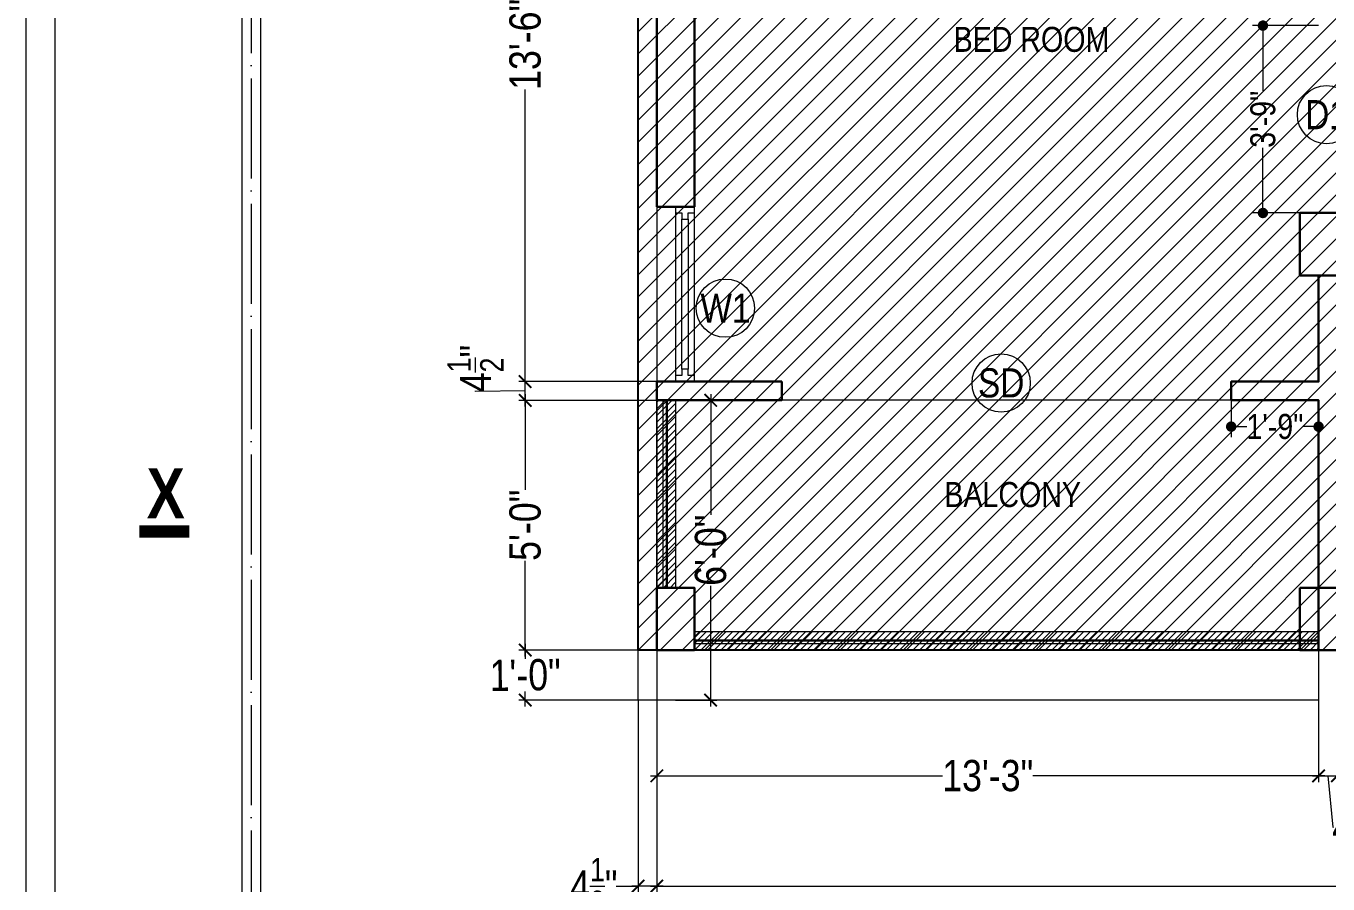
# Model space of a CAD drawing. Header units: millimetres. Extents: x 56222 to 3066687, y -650199 to -121287.
# Drawn here: x 152781.6 to 153094.4, y -174217.8 to -174011.8 of the extents above; entities that cross this region are included whole.
import ezdxf

# ---------------------------------------------------------------- set-up
doc = ezdxf.new("R2010")
doc.units = ezdxf.units.MM
doc.header["$MEASUREMENT"] = 0
doc.header["$PDMODE"] = 35
doc.linetypes.add('ACAD_ISO02W100', pattern=[15, 12, -3])
doc.linetypes.add('ACAD_ISO04W100', pattern=[30, 24, -3, 0, -3])
doc.layers.get('Defpoints').update_dxf_attribs({"color": 220})
for name, color, linetype, lineweight in [('COLUMN', 1, 'Continuous', 30), ('ELEVATION', 250, 'Continuous', 9), ('FIRST FLOOR', 7, 'Continuous', 9), ('FIRST FLOOR ( DIM )', 250, 'Continuous', 9), ('FIRST FLOOR ( DW_RAIL )', 7, 'Continuous', 9), ('FIRST FLOOR ( TEXT )', 7, 'Continuous', 9), ('FIRST FLOOR_( D - W & RAILING )', 251, 'Continuous', 9), ('FIRST FLOOR_( PLine )_', 251, 'Continuous', 30), ('GROUND FLOOR', 7, 'Continuous', 9), ('SECTION', 7, 'Continuous', 9), ('X_SHEET', 7, 'Continuous', 9), ('X~SLAB ( HATCH )', 251, 'Continuous', 9)]:
    doc.layers.add(name, color=color, linetype=linetype, lineweight=lineweight)
doc.layers.add('XX~SLAB ( PLINE )', color=251, linetype='Continuous', plot=False)
doc.styles.add('Cn BT~6', font='swissc.ttf', dxfattribs={"height": 6})
doc.styles.add("Cn_BT_0'-0", font='swissc.ttf')
doc.styles.add('Cn_BT_7', font='swissc.ttf', dxfattribs={"height": 7})
doc.styles.add('Cn_BT_7½', font='swissc.ttf', dxfattribs={"height": 7.5})
doc.styles.add('KATHA', font='swissc.ttf')
doc.dimstyles.new('Cn BT~6', dxfattribs={"dimtxt": 0.18, "dimasz": 2.5, "dimexe": 2.5, "dimexo": 0, "dimgap": 0.09, "dimtad": 0, "dimdec": 3, "dimzin": 3, "dimdsep": 46, "dimlunit": 4, "dimtxsty": 'Cn BT~6', "dimblk": 'DOT', "dimcen": 0.09, "dimdle": 2, "dimclrd": 250, "dimclre": 250, "dimclrt": 5, "dimadec": 0, "dimazin": 0, "dimtfac": 0.75, "dimtdec": 3, "dimtofl": 0, "dimtmove": 0, "dimatfit": 3, "dimfxl": 1, "dimtolj": 1, "dimtzin": 0, "dimlwd": 15, "dimlwe": 15, "dimarcsym": 0})
doc.dimstyles.new('Cn_BT_7½', dxfattribs={"dimtxt": 9, "dimasz": 3, "dimexe": 1.5, "dimexo": 0, "dimgap": 0.09, "dimtad": 0, "dimdec": 3, "dimzin": 3, "dimdsep": 46, "dimlunit": 4, "dimtxsty": 'Cn_BT_7½', "dimblk": 'ARCHTICK', "dimcen": 0.09, "dimdle": 1.5, "dimclrd": 251, "dimclre": 251, "dimclrt": 14, "dimadec": 0, "dimazin": 0, "dimtfac": 0.75, "dimtdec": 3, "dimtofl": 0, "dimtmove": 0, "dimatfit": 3, "dimfxl": 0, "dimtolj": 1, "dimtzin": 0, "dimlwd": 15, "dimlwe": 15, "dimarcsym": 0})

# ---------------------------------------------------------------- blocks, each defined once
blk = doc.blocks.new('_ArchTick')
at = {"color": 0, "linetype": 'ByBlock', "const_width": 0.15}
blk.add_lwpolyline([(-0.5, -0.5), (0.5, 0.5)], dxfattribs=at)
blk = doc.blocks.new('*D44')
at = {"layer": 'Defpoints', "color": 0, "lineweight": 0, "transparency": 16777216}
for p in [(152933.16, -174161.68), (153092.16, -174161.68), (153092.16, -174191.85)]:
    blk.add_point(p, dxfattribs=at)
at = {"layer": 'FIRST FLOOR ( DIM )', "color": 251, "lineweight": 15, "transparency": 16777216}
for p, q in [((152933.16, -174161.68), (152933.16, -174193.35)), ((153092.16, -174161.68), (153092.16, -174193.35)), ((152931.66, -174191.85), (153001.8, -174191.85)), ((153093.66, -174191.85), (153023.52, -174191.85))]:
    blk.add_line(p, q, dxfattribs=at)
at = {"layer": 'FIRST FLOOR ( DIM )', "color": 251, "lineweight": 15, "transparency": 16777216, "xscale": 3, "yscale": 3, "zscale": 3, "rotation": 180}
blk.add_blockref('_ArchTick', (152933.16, -174191.85), dxfattribs=at)
at = {"layer": 'FIRST FLOOR ( DIM )', "color": 251, "lineweight": 15, "transparency": 16777216, "xscale": 3, "yscale": 3, "zscale": 3}
blk.add_blockref('_ArchTick', (153092.16, -174191.85), dxfattribs=at)
at = {"layer": 'FIRST FLOOR ( DIM )', "color": 14, "transparency": 16777216, "insert": (153012.66, -174191.85), "char_height": 7.5, "attachment_point": 5, "style": 'Cn_BT_7½'}
blk.add_mtext('\\A1;13\'-3"', dxfattribs=at)
blk = doc.blocks.new('*D43')
at = {"layer": 'Defpoints', "color": 0, "lineweight": 0, "transparency": 16777216}
for p in [(153092.16, -174161.68), (153096.66, -174161.68), (153096.66, -174191.85)]:
    blk.add_point(p, dxfattribs=at)
at = {"layer": 'FIRST FLOOR ( DIM )', "color": 251, "lineweight": 15, "transparency": 16777216}
for p, q in [((153092.16, -174161.68), (153092.16, -174193.35)), ((153096.66, -174161.68), (153096.66, -174193.35)), ((153090.66, -174191.85), (153098.16, -174191.85)), ((153094.41, -174191.85), (153095.56, -174204.22)), ((153095.56, -174204.22), (153095.74, -174204.22))]:
    blk.add_line(p, q, dxfattribs=at)
at = {"layer": 'FIRST FLOOR ( DIM )', "color": 251, "lineweight": 15, "transparency": 16777216, "xscale": 3, "yscale": 3, "zscale": 3, "rotation": 180}
blk.add_blockref('_ArchTick', (153092.16, -174191.85), dxfattribs=at)
at = {"layer": 'FIRST FLOOR ( DIM )', "color": 251, "lineweight": 15, "transparency": 16777216, "xscale": 3, "yscale": 3, "zscale": 3}
blk.add_blockref('_ArchTick', (153096.66, -174191.85), dxfattribs=at)
at = {"layer": 'FIRST FLOOR ( DIM )', "color": 14, "transparency": 16777216, "insert": (153101.11, -174204.22), "char_height": 7.5, "attachment_point": 5, "style": 'Cn_BT_7½'}
blk.add_mtext('\\A1;4{\\H0.75x;\\S1/2;}"', dxfattribs=at)
blk = doc.blocks.new('*D38')
at = {"layer": 'Defpoints', "color": 0, "lineweight": 0, "transparency": 16777216}
for p in [(152901.52, -174101.68), (152933.16, -174101.68), (152933.16, -174161.68)]:
    blk.add_point(p, dxfattribs=at)
at = {"layer": 'FIRST FLOOR ( DIM )', "color": 251, "lineweight": 15, "transparency": 16777216}
for p, q in [((152933.16, -174101.68), (152900.02, -174101.68)), ((152901.52, -174100.18), (152901.52, -174123.14)), ((152901.52, -174163.18), (152901.52, -174140.21)), ((152933.16, -174161.68), (152900.02, -174161.68))]:
    blk.add_line(p, q, dxfattribs=at)
at = {"layer": 'FIRST FLOOR ( DIM )', "color": 251, "lineweight": 15, "transparency": 16777216, "xscale": 3, "yscale": 3, "zscale": 3}
for p, rotation in [((152901.52, -174101.68), 90), ((152901.52, -174161.68), 270)]:
    blk.add_blockref('_ArchTick', p, dxfattribs=dict(at, rotation=rotation))
at = {"layer": 'FIRST FLOOR ( DIM )', "color": 14, "transparency": 16777216, "insert": (152901.52, -174131.68), "char_height": 7.5, "attachment_point": 5, "rotation": 90, "style": 'Cn_BT_7½'}
blk.add_mtext('\\A1;5\'-0"', dxfattribs=at)
blk = doc.blocks.new('*D37')
at = {"layer": 'Defpoints', "color": 0, "lineweight": 0, "transparency": 16777216}
for p in [(152942.16, -173935.18), (152901.52, -174097.18), (152933.16, -174097.18)]:
    blk.add_point(p, dxfattribs=at)
at = {"layer": 'FIRST FLOOR ( DIM )', "color": 251, "lineweight": 15, "transparency": 16777216}
for p, q in [((152901.52, -173933.68), (152901.52, -174005.32)), ((152942.16, -173935.18), (152900.02, -173935.18)), ((152901.52, -174098.68), (152901.52, -174027.04)), ((152933.16, -174097.18), (152900.02, -174097.18))]:
    blk.add_line(p, q, dxfattribs=at)
at = {"layer": 'FIRST FLOOR ( DIM )', "color": 251, "lineweight": 15, "transparency": 16777216, "xscale": 3, "yscale": 3, "zscale": 3}
for p, rotation in [((152901.52, -173935.18), 90), ((152901.52, -174097.18), 270)]:
    blk.add_blockref('_ArchTick', p, dxfattribs=dict(at, rotation=rotation))
at = {"layer": 'FIRST FLOOR ( DIM )', "color": 14, "transparency": 16777216, "insert": (152901.52, -174016.18), "char_height": 7.5, "attachment_point": 5, "rotation": 90, "style": 'Cn_BT_7½'}
blk.add_mtext('\\A1;13\'-6"', dxfattribs=at)
blk = doc.blocks.new('_Dot')
at = {"color": 0, "linetype": 'ByBlock', "lineweight": -2}
blk.add_line((-0.5, 0), (-1, 0), dxfattribs=at)
at = {"color": 0, "linetype": 'ByBlock', "const_width": 0.5}
blk.add_lwpolyline([(-0.25, 0, 1), (0.25, 0, 1)], format="xyb", close=True, dxfattribs=at)
blk = doc.blocks.new('*D33')
at = {"layer": 'Defpoints', "color": 0, "lineweight": 0, "transparency": 16777216}
for p in [(153071.16, -174101.68), (153092.16, -174101.68), (153092.16, -174107.99)]:
    blk.add_point(p, dxfattribs=at)
at = {"layer": 'ELEVATION', "color": 250, "lineweight": 15, "transparency": 16777216}
for p, q in [((153071.16, -174101.68), (153071.16, -174110.49)), ((153092.16, -174101.68), (153092.16, -174110.49)), ((153073.66, -174107.99), (153074.94, -174107.99)), ((153089.66, -174107.99), (153088.38, -174107.99))]:
    blk.add_line(p, q, dxfattribs=at)
at = {"layer": 'ELEVATION', "color": 250, "lineweight": 15, "transparency": 16777216, "xscale": 2.5, "yscale": 2.5, "zscale": 2.5, "rotation": 180}
blk.add_blockref('_Dot', (153071.16, -174107.99), dxfattribs=at)
at = {"layer": 'ELEVATION', "color": 250, "lineweight": 15, "transparency": 16777216, "xscale": 2.5, "yscale": 2.5, "zscale": 2.5}
blk.add_blockref('_Dot', (153092.16, -174107.99), dxfattribs=at)
at = {"layer": 'ELEVATION', "color": 5, "transparency": 16777216, "insert": (153081.66, -174107.99), "char_height": 6, "attachment_point": 5, "style": 'Cn BT~6'}
blk.add_mtext('\\A1;1\'-9"', dxfattribs=at)
blk = doc.blocks.new('*D32')
at = {"layer": 'Defpoints', "color": 0, "lineweight": 0, "transparency": 16777216}
for p in [(152901.52, -174097.18), (152933.16, -174097.18), (152933.16, -174101.68)]:
    blk.add_point(p, dxfattribs=at)
at = {"layer": 'FIRST FLOOR ( DIM )', "color": 251, "lineweight": 15, "transparency": 16777216}
for p, q in [((152901.52, -174103.18), (152901.52, -174095.68)), ((152889.57, -174099.59), (152889.57, -174099.41)), ((152901.52, -174099.43), (152889.57, -174099.59)), ((152933.16, -174097.18), (152900.02, -174097.18)), ((152933.16, -174101.68), (152900.02, -174101.68))]:
    blk.add_line(p, q, dxfattribs=at)
at = {"layer": 'FIRST FLOOR ( DIM )', "color": 251, "lineweight": 15, "transparency": 16777216, "xscale": 3, "yscale": 3, "zscale": 3}
for p, rotation in [((152901.52, -174097.18), 90), ((152901.52, -174101.68), 270)]:
    blk.add_blockref('_ArchTick', p, dxfattribs=dict(at, rotation=rotation))
at = {"layer": 'FIRST FLOOR ( DIM )', "color": 14, "transparency": 16777216, "insert": (152889.57, -174094.05), "char_height": 7.5, "attachment_point": 5, "rotation": 90, "style": 'Cn_BT_7½'}
blk.add_mtext('\\A1;4{\\H0.75x;\\S1/2;}"', dxfattribs=at)
blk = doc.blocks.new('*D19')
at = {"layer": 'Defpoints', "color": 0, "lineweight": 0, "transparency": 16777216}
for p in [(152933.16, -174161.68), (152901.52, -174173.68), (152928.66, -174173.68)]:
    blk.add_point(p, dxfattribs=at)
at = {"layer": 'FIRST FLOOR ( DIM )', "color": 251, "lineweight": 15, "transparency": 16777216}
for p, q in [((152933.16, -174161.68), (152900.02, -174161.68)), ((152901.52, -174160.18), (152901.52, -174163.74)), ((152901.52, -174175.18), (152901.52, -174171.62)), ((152928.66, -174173.68), (152900.02, -174173.68))]:
    blk.add_line(p, q, dxfattribs=at)
at = {"layer": 'FIRST FLOOR ( DIM )', "color": 251, "lineweight": 15, "transparency": 16777216, "xscale": 3, "yscale": 3, "zscale": 3}
for p, rotation in [((152901.52, -174161.68), 90), ((152901.52, -174173.68), 270)]:
    blk.add_blockref('_ArchTick', p, dxfattribs=dict(at, rotation=rotation))
at = {"layer": 'FIRST FLOOR ( DIM )', "color": 14, "transparency": 16777216, "insert": (152901.52, -174167.68), "char_height": 7.5, "attachment_point": 5, "rotation": 1, "style": 'Cn_BT_7½'}
blk.add_mtext('\\A1;1\'-0"', dxfattribs=at)
blk = doc.blocks.new('*D18')
at = {"layer": 'Defpoints', "color": 0, "lineweight": 0, "transparency": 16777216}
for p in [(152933.16, -174161.68), (152928.66, -174173.68), (152928.66, -174218.33)]:
    blk.add_point(p, dxfattribs=at)
at = {"layer": 'FIRST FLOOR ( DIM )', "color": 251, "lineweight": 15, "transparency": 16777216}
for p, q in [((152933.16, -174161.68), (152933.16, -174219.83)), ((152928.66, -174173.68), (152928.66, -174219.83)), ((152923.37, -174218.33), (152928.66, -174218.33)), ((152934.66, -174218.33), (152927.16, -174218.33))]:
    blk.add_line(p, q, dxfattribs=at)
at = {"layer": 'FIRST FLOOR ( DIM )', "color": 251, "lineweight": 15, "transparency": 16777216, "xscale": 3, "yscale": 3, "zscale": 3, "rotation": 180}
blk.add_blockref('_ArchTick', (152928.66, -174218.33), dxfattribs=at)
at = {"layer": 'FIRST FLOOR ( DIM )', "color": 251, "lineweight": 15, "transparency": 16777216, "xscale": 3, "yscale": 3, "zscale": 3}
blk.add_blockref('_ArchTick', (152933.16, -174218.33), dxfattribs=at)
at = {"layer": 'FIRST FLOOR ( DIM )', "color": 14, "transparency": 16777216, "insert": (152918, -174218.33), "char_height": 7.5, "attachment_point": 5, "style": 'Cn_BT_7½'}
blk.add_mtext('\\A1;4{\\H0.75x;\\S1/2;}"', dxfattribs=at)
blk = doc.blocks.new('*D17')
at = {"layer": 'Defpoints', "color": 0, "lineweight": 0, "transparency": 16777216}
for p in [(152933.16, -174173.68), (153333.66, -174173.68), (153333.66, -174218.33)]:
    blk.add_point(p, dxfattribs=at)
at = {"layer": 'FIRST FLOOR ( DIM )', "color": 251, "lineweight": 15, "transparency": 16777216}
for p, q in [((152933.16, -174173.68), (152933.16, -174219.83)), ((153333.66, -174173.68), (153333.66, -174219.83)), ((152931.66, -174218.33), (153120.7, -174218.33)), ((153335.16, -174218.33), (153146.12, -174218.33))]:
    blk.add_line(p, q, dxfattribs=at)
at = {"layer": 'FIRST FLOOR ( DIM )', "color": 251, "lineweight": 15, "transparency": 16777216, "xscale": 3, "yscale": 3, "zscale": 3, "rotation": 180}
blk.add_blockref('_ArchTick', (152933.16, -174218.33), dxfattribs=at)
at = {"layer": 'FIRST FLOOR ( DIM )', "color": 251, "lineweight": 15, "transparency": 16777216, "xscale": 3, "yscale": 3, "zscale": 3}
blk.add_blockref('_ArchTick', (153333.66, -174218.33), dxfattribs=at)
at = {"layer": 'FIRST FLOOR ( DIM )', "color": 14, "transparency": 16777216, "insert": (153133.41, -174218.33), "char_height": 7.5, "attachment_point": 5, "style": 'Cn_BT_7½'}
blk.add_mtext('\\A1;33\'-4{\\H0.75x;\\S1/2;}"', dxfattribs=at)
blk = doc.blocks.new('*D12')
at = {"layer": 'Defpoints', "color": 0, "lineweight": 0, "transparency": 16777216}
for p in [(153092.16, -174011.68), (153078.79, -174056.68), (153092.16, -174056.68)]:
    blk.add_point(p, dxfattribs=at)
at = {"layer": 'ELEVATION', "color": 250, "lineweight": 15, "transparency": 16777216}
for p, q in [((153092.16, -174011.68), (153076.29, -174011.68)), ((153078.79, -174014.18), (153078.79, -174027.32)), ((153078.79, -174054.18), (153078.79, -174041.04)), ((153092.16, -174056.68), (153076.29, -174056.68))]:
    blk.add_line(p, q, dxfattribs=at)
at = {"layer": 'ELEVATION', "color": 250, "lineweight": 15, "transparency": 16777216, "xscale": 2.5, "yscale": 2.5, "zscale": 2.5}
for p, rotation in [((153078.79, -174011.68), 90), ((153078.79, -174056.68), 270)]:
    blk.add_blockref('_Dot', p, dxfattribs=dict(at, rotation=rotation))
at = {"layer": 'ELEVATION', "color": 5, "transparency": 16777216, "insert": (153078.79, -174034.18), "char_height": 6, "attachment_point": 5, "rotation": 90, "style": 'Cn BT~6'}
blk.add_mtext('\\A1;3\'-9"', dxfattribs=at)
blk = doc.blocks.new('*D214')
at = {"layer": 'Defpoints', "color": 0, "lineweight": 0, "transparency": 16777216}
for p in [(152937.66, -174101.68), (152937.66, -174173.68), (152946.09, -174173.68)]:
    blk.add_point(p, dxfattribs=at)
at = {"layer": 'FIRST FLOOR ( DIM )', "color": 251, "lineweight": 15, "transparency": 16777216}
for p, q in [((152937.66, -174101.68), (152947.59, -174101.68)), ((152946.09, -174100.18), (152946.09, -174129.16)), ((152946.09, -174175.18), (152946.09, -174146.19)), ((152937.66, -174173.68), (152947.59, -174173.68))]:
    blk.add_line(p, q, dxfattribs=at)
at = {"layer": 'FIRST FLOOR ( DIM )', "color": 251, "lineweight": 15, "transparency": 16777216, "xscale": 3, "yscale": 3, "zscale": 3}
for p, rotation in [((152946.09, -174101.68), 90), ((152946.09, -174173.68), 270)]:
    blk.add_blockref('_ArchTick', p, dxfattribs=dict(at, rotation=rotation))
at = {"layer": 'FIRST FLOOR ( DIM )', "color": 14, "transparency": 16777216, "insert": (152946.09, -174137.68), "char_height": 7.5, "attachment_point": 5, "rotation": 90, "style": 'Cn_BT_7½'}
blk.add_mtext('\\A1;6\'-0"', dxfattribs=at)

msp = doc.modelspace()

# ---------------------------------------------------------------- hatches: boundary and pattern name
at = {"layer": 'FIRST FLOOR'}
h = msp.add_hatch(dxfattribs=at)
h.set_pattern_fill('ANSI31', color=251, scale=9, style=0)
h.set_pattern_definition([(45, (152933.1631, -174146.6764), (-0.795495, 0.795495), [])])
h.paths.add_polyline_path([(152937.6631, -174146.6764), (152933.1631, -174146.6764), (152933.1631, -174101.6764), (152937.6631, -174101.6764)])
h = msp.add_hatch(dxfattribs=at)
h.set_pattern_fill('ANSI31', color=251, scale=9, style=0)
h.set_pattern_definition([(45, (152942.1631, -174161.6764), (-0.795495, 0.795495), [])])
h.paths.add_polyline_path([(152942.1631, -174157.1764), (153092.1631, -174157.1764), (153092.1631, -174161.6764), (152942.1631, -174161.6764)])
at = {"layer": 'X~SLAB ( HATCH )'}
h = msp.add_hatch(dxfattribs=at)
h.set_pattern_fill('ANSI31', color=256, scale=30, style=0)
h.set_pattern_definition([(45, (152928.663, -174161.6764), (-2.65165, 2.65165), [])])
h.paths.add_polyline_path([(152928.6631, -173851.1764), (153333.6631, -173851.1764), (153333.6631, -174161.6764), (153324.6631, -174161.6764), (153324.6631, -174143.6764), (153243.6631, -174143.6764), (153243.6631, -174161.6764), (152928.6631, -174161.6764)])
h.paths.add_polyline_path([(153096.6631, -174056.6764), (153138.6631, -174056.6764), (153138.6631, -174110.6764), (153192.6631, -174110.6764), (153192.6631, -174152.6764), (153096.6631, -174152.6764)], flags=16)
h.paths.add_polyline_path([(153239.1631, -174139.1764), (153324.6631, -174139.1764), (153324.6631, -174011.6764), (153239.1631, -174011.6764)], flags=16)

# ---------------------------------------------------------------- linework, layer by layer
at = {"layer": 'COLUMN'}
for points in [[(153087.6631, -174056.6764), (153096.6631, -174056.6764), (153096.6631, -174071.6764), (153087.6631, -174071.6764)], [(152933.1631, -174146.6764), (152942.1631, -174146.6764), (152942.1631, -174161.6764), (152933.1631, -174161.6764)], [(153087.6631, -174146.6764), (153096.6631, -174146.6764), (153096.6631, -174161.6764), (153087.6631, -174161.6764)]]:
    msp.add_lwpolyline(points, close=True, dxfattribs=at)
at = {"layer": 'FIRST FLOOR'}
for p, q in [((152933.1631, -173851.1764), (152933.1631, -174161.6764)), ((152942.1631, -174097.1764), (152942.1631, -173935.1764)), ((152933.1631, -174055.1764), (152942.1631, -174055.1764)), ((153092.1631, -174097.1764), (153092.1631, -174071.6764)), ((153096.6631, -174071.6764), (153092.1631, -174071.6764)), ((152963.1631, -174097.1764), (152933.1631, -174097.1764)), ((152963.1631, -174097.1764), (152963.1631, -174101.6764)), ((153092.1631, -174097.1764), (153071.1631, -174097.1764)), ((153071.1631, -174097.1764), (153071.1631, -174101.6764)), ((153092.1631, -174101.6764), (152933.1631, -174101.6764)), ((153092.1631, -174161.6764), (153092.1631, -174101.6764)), ((153333.6631, -174161.6764), (152933.1631, -174161.6764))]:
    msp.add_line(p, q, dxfattribs=at)
at = {"layer": 'FIRST FLOOR', "ltscale": 0.7}
msp.add_lwpolyline([(153092.1631, -174161.6764), (153092.1631, -174173.6764), (152928.6631, -174173.6764), (152928.6631, -173851.1764), (152933.1631, -173851.1764)], dxfattribs=at)
at = {"layer": 'FIRST FLOOR'}
for points in [[(152937.6631, -174146.6764), (152933.1631, -174146.6764), (152933.1631, -174101.6764), (152937.6631, -174101.6764)], [(152942.1631, -174157.1764), (153092.1631, -174157.1764), (153092.1631, -174161.6764), (152942.1631, -174161.6764)]]:
    msp.add_lwpolyline(points, close=True, dxfattribs=at)
at = {"layer": 'FIRST FLOOR', "color": 1, "linetype": 'ACAD_ISO02W100', "ltscale": 0.7}
msp.add_lwpolyline([(153092.1631, -174161.6764), (152933.1631, -174161.6764), (152933.1631, -174101.6764)], dxfattribs=at)
at = {"layer": 'FIRST FLOOR ( DIM )', "color": 5}
for centre in [(153094.0602, -174033.0633), (152949.6347, -174079.5403), (153015.8896, -174097.5266)]:
    msp.add_circle(centre, 7, dxfattribs=at)
at = {"layer": 'FIRST FLOOR ( DW_RAIL )'}
msp.add_lwpolyline([(152937.6631, -174055.1764), (152937.6631, -174056.6764), (152939.1631, -174056.6764), (152939.1631, -174058.1764), (152940.6631, -174058.1764), (152940.6631, -174094.1764), (152939.1631, -174094.1764), (152939.1631, -174095.6764), (152937.6631, -174095.6764), (152937.6631, -174097.1764), (152942.1631, -174097.1764), (152942.1631, -174095.6764), (152940.6631, -174095.6764), (152940.6631, -174094.1764), (152939.1631, -174094.1764), (152939.1631, -174058.1764), (152940.6631, -174058.1764), (152940.6631, -174056.6764), (152942.1631, -174056.6764), (152942.1631, -174055.1764), (152937.6631, -174055.1764), (152937.6631, -174097.1764), (152942.1631, -174097.1764), (152942.1631, -174055.1764)], close=True, dxfattribs=at)
at = {"layer": 'FIRST FLOOR_( D - W & RAILING )', "color": 32}
for points in [[(152934.6631, -174101.6764), (152935.6631, -174101.6764), (152935.6631, -174146.6764), (152934.6631, -174146.6764), (152934.6631, -174101.6764), (152935.3631, -174101.6764), (152935.3631, -174146.6764), (152934.6631, -174146.6764)], [(152942.1631, -174160.1764), (152942.1631, -174159.1764), (153092.1631, -174159.1764), (153092.1631, -174160.1764), (152942.1631, -174160.1764), (152942.1631, -174159.4764), (153092.1631, -174159.4764), (153092.1631, -174160.1764)]]:
    msp.add_lwpolyline(points, close=True, dxfattribs=at)
at = {"layer": 'FIRST FLOOR_( PLine )_'}
for points in [[(152942.1631, -173977.1764), (152933.1631, -173977.1764), (152933.1631, -174055.1764), (152942.1631, -174055.1764)], [(153096.6631, -174071.6764), (153092.1631, -174071.6764), (153092.1631, -174097.1764), (153071.1631, -174097.1764), (153071.1631, -174101.6764), (153092.1631, -174101.6764), (153092.1631, -174161.6764), (153096.6631, -174161.6764)], [(152963.1631, -174097.1764), (152933.1631, -174097.1764), (152933.1631, -174101.6764), (152963.1631, -174101.6764)]]:
    msp.add_lwpolyline(points, close=True, dxfattribs=at)
at = {"layer": 'GROUND FLOOR'}
for p, q in [((152833.4131, -173811.4264), (152833.4131, -174278.4264)), ((152837.9131, -173815.9264), (152837.9131, -174273.9264))]:
    msp.add_line(p, q, dxfattribs=at)
at = {"layer": 'GROUND FLOOR', "color": 1, "linetype": 'ACAD_ISO04W100'}
msp.add_lwpolyline([(153333.6631, -173813.6764), (152835.6631, -173813.6764), (152835.6631, -174276.1764), (153333.6631, -174276.1764)], dxfattribs=at)
at = {"layer": 'SECTION', "color": 5}
msp.add_lwpolyline([(152814.8356, -174131.6764, 12, 12, 0), (152814.8356, -174134.6764, 0, 0, 0), (153396.6977, -174134.6764, 12, 12, 0), (153396.6977, -174131.6764, 12, 12, 0)], format="xyseb", dxfattribs=at)
at = {"layer": 'X_SHEET'}
for points in [[(153548.7248, -174306.0603), (152781.5764, -174306.0603), (152781.5764, -173771.1275), (153548.7248, -173771.1275)], [(153541.7248, -174299.0603), (152788.5764, -174299.0603), (152788.5764, -173778.1275), (153541.7248, -173778.1275)]]:
    msp.add_lwpolyline(points, close=True, dxfattribs=at)
at = {"layer": 'XX~SLAB ( PLINE )'}
msp.add_lwpolyline([(152928.6631, -173851.1764), (153333.6631, -173851.1764), (153333.6631, -174161.6764), (153324.6631, -174161.6764), (153324.6631, -174143.6764), (153243.6631, -174143.6764), (153243.6631, -174161.6764), (152928.6631, -174161.6764)], close=True, dxfattribs=at)

# ---------------------------------------------------------------- texts
at = {"layer": 'FIRST FLOOR ( DIM )', "color": 5, "char_height": 7, "attachment_point": 5, "style": 'Cn_BT_7'}
for s, insert in [('D1', (153094.0602, -174033.0633)), ('W1', (152949.6347, -174079.5403)), ('SD', (153015.8896, -174097.5266))]:
    msp.add_mtext(s, dxfattribs=dict(at, insert=insert))
at = {"layer": 'FIRST FLOOR ( TEXT )', "char_height": 6, "attachment_point": 5, "style": 'KATHA'}
for s, insert in [('BED ROOM', (153023.1723, -174015.0225)), ('BALCONY', (153018.6515, -174124.3419))]:
    msp.add_mtext(s, dxfattribs=dict(at, insert=insert))
at = {"layer": 'SECTION', "color": 5, "insert": (152810.5593, -174130.0377), "char_height": 12, "attachment_point": 7, "line_spacing_factor": 1.157143, "style": "Cn_BT_0'-0"}
msp.add_mtext('{\\fSwis721 Cn BT|b1|i0|c0|p34;X}', dxfattribs=at)

# ---------------------------------------------------------------- dimensions: what is measured, and where the dimension line sits
at = {"layer": 'ELEVATION'}
dim = msp.add_linear_dim(base=(153078.7888, -174056.6764), p1=(153092.1631, -174011.6764), p2=(153092.1631, -174056.6764), angle=90, dimstyle='Cn BT~6', dxfattribs=at)
dim.commit()
dim.dimension.update_dxf_attribs({"geometry": '*D12', "text_midpoint": (153078.7888, -174034.1764)})
dim = msp.add_linear_dim(base=(153092.1631, -174107.9887), p1=(153071.1631, -174101.6764), p2=(153092.1631, -174101.6764), dimstyle='Cn BT~6', dxfattribs=at)
dim.commit()
dim.dimension.update_dxf_attribs({"geometry": '*D33', "text_midpoint": (153081.6631, -174107.9887)})
at = {"layer": 'FIRST FLOOR ( DIM )'}
for base, p1, p2, picture, middle in [((152901.5222, -174097.1764), (152942.1631, -173935.1764), (152933.1631, -174097.1764), '*D37', (152901.5222, -174016.1764)), ((152901.5222, -174101.6764), (152933.1631, -174161.6764), (152933.1631, -174101.6764), '*D38', (152901.5222, -174131.6764)), ((152946.0942, -174173.6764), (152937.6631, -174101.6764), (152937.6631, -174173.6764), '*D214', (152946.0942, -174137.6764))]:
    dim = msp.add_linear_dim(base=base, p1=p1, p2=p2, angle=90, dimstyle='Cn_BT_7½', dxfattribs=at)
    dim.commit()
    dim.dimension.update_dxf_attribs({"geometry": picture, "text_midpoint": middle})
dim = msp.add_linear_dim(base=(152901.5222, -174097.1764), p1=(152933.1631, -174101.6764), p2=(152933.1631, -174097.1764), angle=90, dimstyle='Cn_BT_7½', override={"dimtmove": 1}, dxfattribs=at)
dim.commit()
dim.dimension.update_dxf_attribs({"geometry": '*D32', "text_midpoint": (152889.5715, -174099.3246), "dimtype": 160})
dim = msp.add_linear_dim(base=(152901.5222, -174173.6764), p1=(152933.1631, -174161.6764), p2=(152928.6631, -174173.6764), angle=90, dimstyle='Cn_BT_7½', override={"dimtmove": 1}, dxfattribs=at)
dim.commit()
dim.dimension.update_dxf_attribs({"geometry": '*D19', "text_midpoint": (152901.5222, -174167.6764), "text_rotation": 1})
for base, p1, p2, picture, middle in [((152928.6631, -174218.3329), (152933.1631, -174161.6764), (152928.6631, -174173.6764), '*D18', (152918.0023, -174211.9115)), ((153096.6631, -174191.8488), (153092.1631, -174161.6764), (153096.6631, -174161.6764), '*D43', (153095.829, -174204.2159))]:
    dim = msp.add_linear_dim(base=base, p1=p1, p2=p2, dimstyle='Cn_BT_7½', override={"dimtmove": 1}, dxfattribs=at)
    dim.commit()
    dim.dimension.update_dxf_attribs({"geometry": picture, "text_midpoint": middle, "dimtype": 160})
for base, p1, p2, picture, middle in [((153092.1631, -174191.8488), (152933.1631, -174161.6764), (153092.1631, -174161.6764), '*D44', (153012.6631, -174191.8488)), ((153333.6631, -174218.3329), (152933.1631, -174173.6764), (153333.6631, -174173.6764), '*D17', (153133.4131, -174218.3329))]:
    dim = msp.add_linear_dim(base=base, p1=p1, p2=p2, dimstyle='Cn_BT_7½', dxfattribs=at)
    dim.commit()
    dim.dimension.update_dxf_attribs({"geometry": picture, "text_midpoint": middle})

doc.saveas('drawing.dxf')
